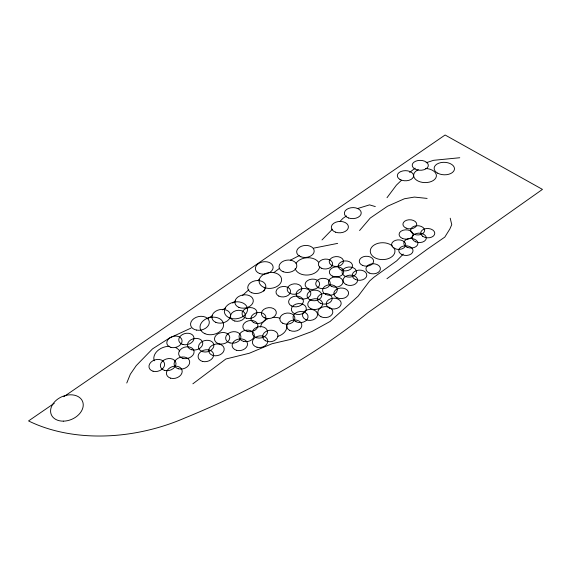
<?xml version="1.0" encoding="UTF-8"?>
<svg xmlns="http://www.w3.org/2000/svg" width="571" height="571" viewBox="0 0 571 571"><rect width="100%" height="100%" fill="white"/><g stroke="black" fill="none" stroke-linecap="round" stroke-linejoin="round"><path stroke-width="0.86" d="M126.769 383.013L130.338 374.205L136.255 365.59L152.543 348.86L169.401 338.089L191.099 328.054M263.781 291.167L265.551 287.22M386.995 197.723L396.41 185.132L401.442 180.3M359.559 230.548L370.229 218.058L387.502 206.252L404.404 198.765L414.389 197.074L427.115 198.422M321.994 239.934L332.479 229.149M339.873 221.534L342.957 218.358L346.533 215.931M403.269 254.081L396.709 260.847L373.734 277.378L369.615 281.003L358.081 296.235L330.117 321.437L311.937 331.508L290.632 339.417L271.953 343.756L249.37 353.228L225.866 359.002L192.862 383.812M248.792 289.74L242.354 295.578M258.006 280.497L259.234 279.262M409.614 172.449L415.124 168.145M232.697 303.08L235.459 300.938M274.037 272.46L279.704 268.199M386.952 278.705L427.501 249.056L444.809 237.093L449.841 229.007L451.747 224.66L450.212 218.208M54.266 403.276L28.55 420.927A154.555 107.634 -16 0 0 185.182 417.844A504.157 271.403 -14.5 0 0 368.01 312.615L542.45 189.394L445.109 135.006L63.816 396.717M207.923 318.283L212.512 315.62M222.447 309.846L225.502 308.069M290.332 260.212L299.661 255.38M357.268 208.636L369.544 204.868L375.311 206.588M426.109 162.749L433.596 160.308L459.755 157.739M313.665 248.135L337.647 243.382M425.459 168.481A11.391 7.066 1.2 0 1 435.759 178.024A11.391 7.066 1.2 0 1 418.222 181.121A11.391 7.066 1.2 0 1 418.3 169.744M393.804 247.586A12.355 8.444 -0.1 0 1 382.256 259.605A12.355 8.444 -0.1 0 1 371.728 247.172A12.355 8.444 -0.1 0 1 392.734 246.322M319.739 266.393A12.434 8.651 -4.5 0 1 308.126 275.008A12.434 8.651 -4.5 0 1 295.143 268.477M296.049 263.274A12.434 8.651 -4.5 0 1 307.112 257.742A12.434 8.651 -4.5 0 1 318.447 262.06M286.678 324.763A13.261 9.821 -7.3 0 1 277.577 336.44M260.526 326.969A13.261 9.821 -7.3 0 1 268.227 318.582M272.338 317.519A13.261 9.821 -7.3 0 1 279.797 318.161M154.206 360.815A13.733 10.114 -15.5 0 1 169.708 346.297M175.982 347.768A13.733 10.114 -15.5 0 1 179.651 351.029M437.707 173.177A10.185 6.245 1.9 0 0 454.323 169.894A10.185 6.245 1.9 0 0 440.891 162.607A10.185 6.245 1.9 0 0 437.707 173.177M406.167 228.143A6.923 4.568 1.1 0 0 416.751 224.546A6.923 4.568 1.1 0 0 406.581 220.242A6.923 4.568 1.1 0 0 406.167 228.143M402.12 254.68A7.13 4.853 1.3 0 0 413.04 250.883A7.13 4.853 1.3 0 0 402.584 246.279A7.13 4.853 1.3 0 0 402.12 254.68M415.574 241.811A7.052 4.718 1.8 0 0 426.301 238.1A7.052 4.718 1.8 0 0 415.902 233.646A7.052 4.718 1.8 0 0 415.574 241.811M402.355 238.407A7.002 4.675 1 0 0 413.076 234.731A7.002 4.675 1 0 0 402.812 230.32A7.002 4.675 1 0 0 402.355 238.407M369.173 273.017A7.237 5.046 -0.5 0 0 380.4 269.084A7.237 5.046 -0.5 0 0 369.965 264.287A7.237 5.046 -0.5 0 0 369.173 273.017M413.982 234.217A6.988 4.639 1.6 0 0 424.624 230.563A6.988 4.639 1.6 0 0 414.325 226.195A6.988 4.639 1.6 0 0 413.982 234.217M362.435 265.351A7.166 4.953 -0.9 0 0 373.584 261.482A7.166 4.953 -0.9 0 0 363.284 256.779A7.166 4.953 -0.9 0 0 362.435 265.351M407.123 247.25A7.08 4.775 1.4 0 0 417.943 243.503A7.08 4.775 1.4 0 0 407.537 238.985A7.08 4.775 1.4 0 0 407.123 247.25M394.854 248.649A7.073 4.789 0.8 0 0 405.724 244.895A7.073 4.789 0.8 0 0 395.389 240.37A7.073 4.789 0.8 0 0 394.854 248.649M422.697 236.28A7.023 4.668 2.2 0 0 434.51 234.602A7.023 4.668 2.2 0 0 426.094 228.586A7.023 4.668 2.2 0 0 422.697 236.28M336.969 297.741A7.394 5.31 -2.4 0 0 348.574 293.63A7.394 5.31 -2.4 0 0 338.096 288.555A7.394 5.31 -2.4 0 0 336.969 297.741M329.396 308.119A7.473 5.425 -2.9 0 0 341.158 303.929A7.473 5.425 -2.9 0 0 330.616 298.733A7.473 5.425 -2.9 0 0 329.396 308.119M320.916 316.727A7.53 5.517 -3.5 0 0 332.807 312.473A7.53 5.517 -3.5 0 0 322.23 307.169A7.53 5.517 -3.5 0 0 320.916 316.727M294.35 313.6A7.487 5.453 -5.3 0 0 306.263 309.382A7.487 5.453 -5.3 0 0 295.921 304.129A7.487 5.453 -5.3 0 0 294.35 313.6M305.542 319.51A7.544 5.539 -4.6 0 0 317.505 315.242A7.544 5.539 -4.6 0 0 307.012 309.917A7.544 5.539 -4.6 0 0 305.542 319.51M332.379 276.1A7.216 5.06 -2.7 0 0 343.728 272.16A7.216 5.06 -2.7 0 0 333.528 267.342A7.216 5.06 -2.7 0 0 332.379 276.1M355.44 279.476A7.266 5.11 -1.3 0 0 366.782 275.5A7.266 5.11 -1.3 0 0 356.375 270.633A7.266 5.11 -1.3 0 0 355.44 279.476M331.48 286.349A7.295 5.175 -2.8 0 0 342.957 282.331A7.295 5.175 -2.8 0 0 332.65 277.399A7.295 5.175 -2.8 0 0 331.48 286.349M308.062 288.619A7.295 5.182 -4.3 0 0 319.624 284.586A7.295 5.182 -4.3 0 0 309.468 279.633A7.295 5.182 -4.3 0 0 308.062 288.619M318.718 287.82A7.295 5.182 -3.6 0 0 330.245 283.794A7.295 5.182 -3.6 0 0 320.01 278.848A7.295 5.182 -3.6 0 0 318.718 287.82M332.215 265.651A7.13 4.939 -2.8 0 0 343.435 261.789A7.13 4.939 -2.8 0 0 333.357 257.1A7.13 4.939 -2.8 0 0 332.215 265.651M345.17 276.3A7.23 5.068 -1.9 0 0 356.497 272.353A7.23 5.068 -1.9 0 0 346.197 267.535A7.23 5.068 -1.9 0 0 345.17 276.3M325.648 294.393A7.359 5.26 -3.1 0 0 337.24 290.318A7.359 5.26 -3.1 0 0 326.883 285.286A7.359 5.26 -3.1 0 0 325.648 294.393M346.183 284.622A7.302 5.168 -1.8 0 0 357.603 280.611A7.302 5.168 -1.8 0 0 347.204 275.686A7.302 5.168 -1.8 0 0 346.183 284.622M321.33 268.192A7.145 4.961 -3.4 0 0 332.6 264.316A7.145 4.961 -3.4 0 0 322.572 259.598A7.145 4.961 -3.4 0 0 321.33 268.192M341.258 270.083A7.18 4.996 -2.2 0 0 352.507 266.193A7.18 4.996 -2.2 0 0 342.315 261.439A7.18 4.996 -2.2 0 0 341.258 270.083M310.76 308.625A7.459 5.417 -4.2 0 0 322.572 304.436A7.459 5.417 -4.2 0 0 312.166 299.247A7.459 5.417 -4.2 0 0 310.76 308.625M282.773 323.25A7.559 5.56 -6.2 0 0 294.836 318.953A7.559 5.56 -6.2 0 0 284.479 313.593A7.559 5.56 -6.2 0 0 282.773 323.25M310.067 299.889A7.387 5.31 -4.2 0 0 321.773 295.771A7.387 5.31 -4.2 0 0 311.466 290.682A7.387 5.31 -4.2 0 0 310.067 299.889M299.118 298.155A7.366 5.282 -4.9 0 0 310.817 294.058A7.366 5.282 -4.9 0 0 300.617 288.997A7.366 5.282 -4.9 0 0 299.118 298.155M290.082 293.43A7.323 5.218 -5.5 0 0 301.752 289.369A7.323 5.218 -5.5 0 0 291.667 284.365A7.323 5.218 -5.5 0 0 290.082 293.43M289.654 330.352A7.623 5.653 -5.8 0 0 301.795 325.998A7.623 5.653 -5.8 0 0 291.303 320.545A7.623 5.653 -5.8 0 0 289.654 330.352M278.819 296.092A7.337 5.239 -6.2 0 0 290.539 292.017A7.337 5.239 -6.2 0 0 280.518 286.992A7.337 5.239 -6.2 0 0 278.819 296.092M320.417 303.244A7.423 5.36 -3.5 0 0 332.136 299.097A7.423 5.36 -3.5 0 0 321.716 293.965A7.423 5.36 -3.5 0 0 320.417 303.244M264.223 317.719A7.509 5.467 -7.5 0 0 276.257 313.479A7.509 5.467 -7.5 0 0 266.1 308.197A7.509 5.467 -7.5 0 0 264.223 317.719M253.717 322.615A7.544 5.51 -8.3 0 0 265.836 318.34A7.544 5.51 -8.3 0 0 255.708 313.001A7.544 5.51 -8.3 0 0 253.717 322.615M296.006 321.709A7.551 5.553 -5.3 0 0 308.019 317.426A7.551 5.553 -5.3 0 0 297.577 312.08A7.551 5.553 -5.3 0 0 296.006 321.709M291.538 305.97A7.423 5.367 -5.5 0 0 303.365 301.809A7.423 5.367 -5.5 0 0 293.13 296.656A7.423 5.367 -5.5 0 0 291.538 305.97M246.422 318.261A7.502 5.446 -8.8 0 0 256.9 311.959A7.502 5.446 -8.8 0 0 245.123 308.925A7.502 5.446 -8.8 0 0 246.422 318.261M236.601 350.316A7.766 5.81 -10.2 0 0 247.493 343.614A7.766 5.81 -10.2 0 0 235.359 340.33A7.766 5.81 -10.2 0 0 236.601 350.316M230.042 342.928A7.701 5.71 -10.5 0 0 240.883 336.319A7.701 5.71 -10.5 0 0 228.885 333.1A7.701 5.71 -10.5 0 0 230.042 342.928M256.814 337.782A7.659 5.689 -8.4 0 0 267.464 331.23A7.659 5.689 -8.4 0 0 255.373 328.04A7.659 5.689 -8.4 0 0 256.814 337.782M243.517 341.358A7.687 5.71 -9.5 0 0 254.273 334.763A7.687 5.71 -9.5 0 0 242.218 331.551A7.687 5.71 -9.5 0 0 243.517 341.358M218.843 343.756A7.709 5.703 -11.3 0 0 229.749 337.147A7.709 5.703 -11.3 0 0 217.801 333.921A7.709 5.703 -11.3 0 0 218.843 343.756M247.279 331.458A7.609 5.596 -9 0 0 257.906 324.992A7.609 5.596 -9 0 0 245.958 321.851A7.609 5.596 -9 0 0 247.279 331.458M265.558 340.78A7.694 5.746 -7.7 0 0 277.891 336.348A7.694 5.746 -7.7 0 0 267.471 330.78A7.694 5.746 -7.7 0 0 265.558 340.78M257 347.225A7.737 5.803 -8.6 0 0 267.749 340.544A7.737 5.803 -8.6 0 0 255.544 337.283A7.737 5.803 -8.6 0 0 257 347.225M234.802 321.038A7.523 5.46 -9.6 0 0 245.373 314.707A7.523 5.46 -9.6 0 0 233.625 311.652A7.523 5.46 -9.6 0 0 234.802 321.038M264.173 287.477A11.313 7.951 -6.9 0 0 281.589 280.168A11.313 7.951 -6.9 0 0 265.251 273.602A11.313 7.951 -6.9 0 0 264.173 287.477M229.328 317.826A11.684 8.422 -9.6 0 0 247.5 310.096A11.684 8.422 -9.6 0 0 230.984 303.058A11.684 8.422 -9.6 0 0 229.328 317.826M204.918 333.685A11.891 8.651 -11.6 0 0 223.525 325.727A11.891 8.651 -11.6 0 0 206.988 318.44A11.891 8.651 -11.6 0 0 204.918 333.685M414.917 168.966A8.065 4.946 0.8 0 0 428.171 166.375A8.065 4.946 0.8 0 0 417.715 160.601A8.065 4.946 0.8 0 0 414.917 168.966M400 179.465A8.144 5.068 0.3 0 0 413.433 176.824A8.144 5.068 0.3 0 0 402.976 170.893A8.144 5.068 0.3 0 0 400 179.465M348.624 218.008A8.444 5.524 -2 0 0 361.229 212.904A8.444 5.524 -2 0 0 348.503 208.444A8.444 5.524 -2 0 0 348.624 218.008M335.548 232.169A8.572 5.703 -2.6 0 0 348.41 226.923A8.572 5.703 -2.6 0 0 335.584 222.29A8.572 5.703 -2.6 0 0 335.548 232.169M251.74 292.745A9.107 6.438 -7.9 0 0 265.843 286.849A9.107 6.438 -7.9 0 0 252.803 281.496A9.107 6.438 -7.9 0 0 251.74 292.745M238.892 307.376A9.257 6.624 -8.9 0 0 253.274 301.31A9.257 6.624 -8.9 0 0 240.127 295.778A9.257 6.624 -8.9 0 0 238.892 307.376M300.824 256.757A8.779 6.003 -4.6 0 0 314.186 251.247A8.779 6.003 -4.6 0 0 301.267 246.329A8.779 6.003 -4.6 0 0 300.824 256.757M283.159 271.725A8.915 6.188 -5.7 0 0 296.82 266.057A8.915 6.188 -5.7 0 0 283.823 260.961A8.915 6.188 -5.7 0 0 283.159 271.725M215.795 322.322A9.407 6.795 -10.7 0 0 230.498 316.091A9.407 6.795 -10.7 0 0 217.344 310.374A9.407 6.795 -10.7 0 0 215.795 322.322M196.495 330.088A9.486 6.852 -12.3 0 0 209.214 321.323A9.486 6.852 -12.3 0 0 194.09 318.461A9.486 6.852 -12.3 0 0 196.495 330.088M259.355 273.402A8.915 6.174 -7.1 0 0 273.131 267.72A8.915 6.174 -7.1 0 0 260.305 262.617A8.915 6.174 -7.1 0 0 259.355 273.402M202.434 361.393A7.866 5.881 -13 0 0 213.625 354.562A7.866 5.881 -13 0 0 201.549 351.201A7.866 5.881 -13 0 0 202.434 361.393M170.643 378.173A8.023 6.017 -15.7 0 0 182.199 371.143A8.023 6.017 -15.7 0 0 170.087 367.653A8.023 6.017 -15.7 0 0 170.643 378.173M202.798 351.715A7.78 5.767 -12.6 0 0 213.875 345.012A7.78 5.767 -12.6 0 0 201.913 341.729A7.78 5.767 -12.6 0 0 202.798 351.715M182.891 344.47A7.73 5.646 -13.6 0 0 193.99 337.868A7.73 5.646 -13.6 0 0 182.228 334.649A7.73 5.646 -13.6 0 0 182.891 344.47M182.841 358.352A7.844 5.81 -14.1 0 0 194.097 351.572A7.844 5.81 -14.1 0 0 182.163 348.246A7.844 5.81 -14.1 0 0 182.841 358.352M164.505 370.379A7.965 5.91 -15.8 0 0 175.996 363.456A7.965 5.91 -15.8 0 0 164.013 360.03A7.965 5.91 -15.8 0 0 164.505 370.379M191.656 349.745A7.773 5.724 -13.3 0 0 202.769 343.071A7.773 5.724 -13.3 0 0 190.9 339.809A7.773 5.724 -13.3 0 0 191.656 349.745M213.104 355.483A7.808 5.831 -12 0 0 224.175 348.724A7.808 5.831 -12 0 0 212.105 345.405A7.808 5.831 -12 0 0 213.104 355.483M170.886 347.361A7.758 5.653 -14.5 0 0 182.078 340.73A7.758 5.653 -14.5 0 0 170.351 337.49A7.758 5.653 -14.5 0 0 170.886 347.361M178.316 368.759A7.937 5.924 -14.8 0 0 189.715 361.85A7.937 5.924 -14.8 0 0 177.681 358.438A7.937 5.924 -14.8 0 0 178.316 368.759M153.049 371.221A7.98 5.896 -16.5 0 0 164.612 364.291A7.98 5.896 -16.5 0 0 152.685 360.872A7.98 5.896 -16.5 0 0 153.049 371.221M63.295 421.148A16.973 12.326 -23.4 0 0 82.517 401.292A16.973 12.326 -23.4 0 0 54.93 401.499A16.973 12.326 -23.4 0 0 63.295 421.148"/></g></svg>
